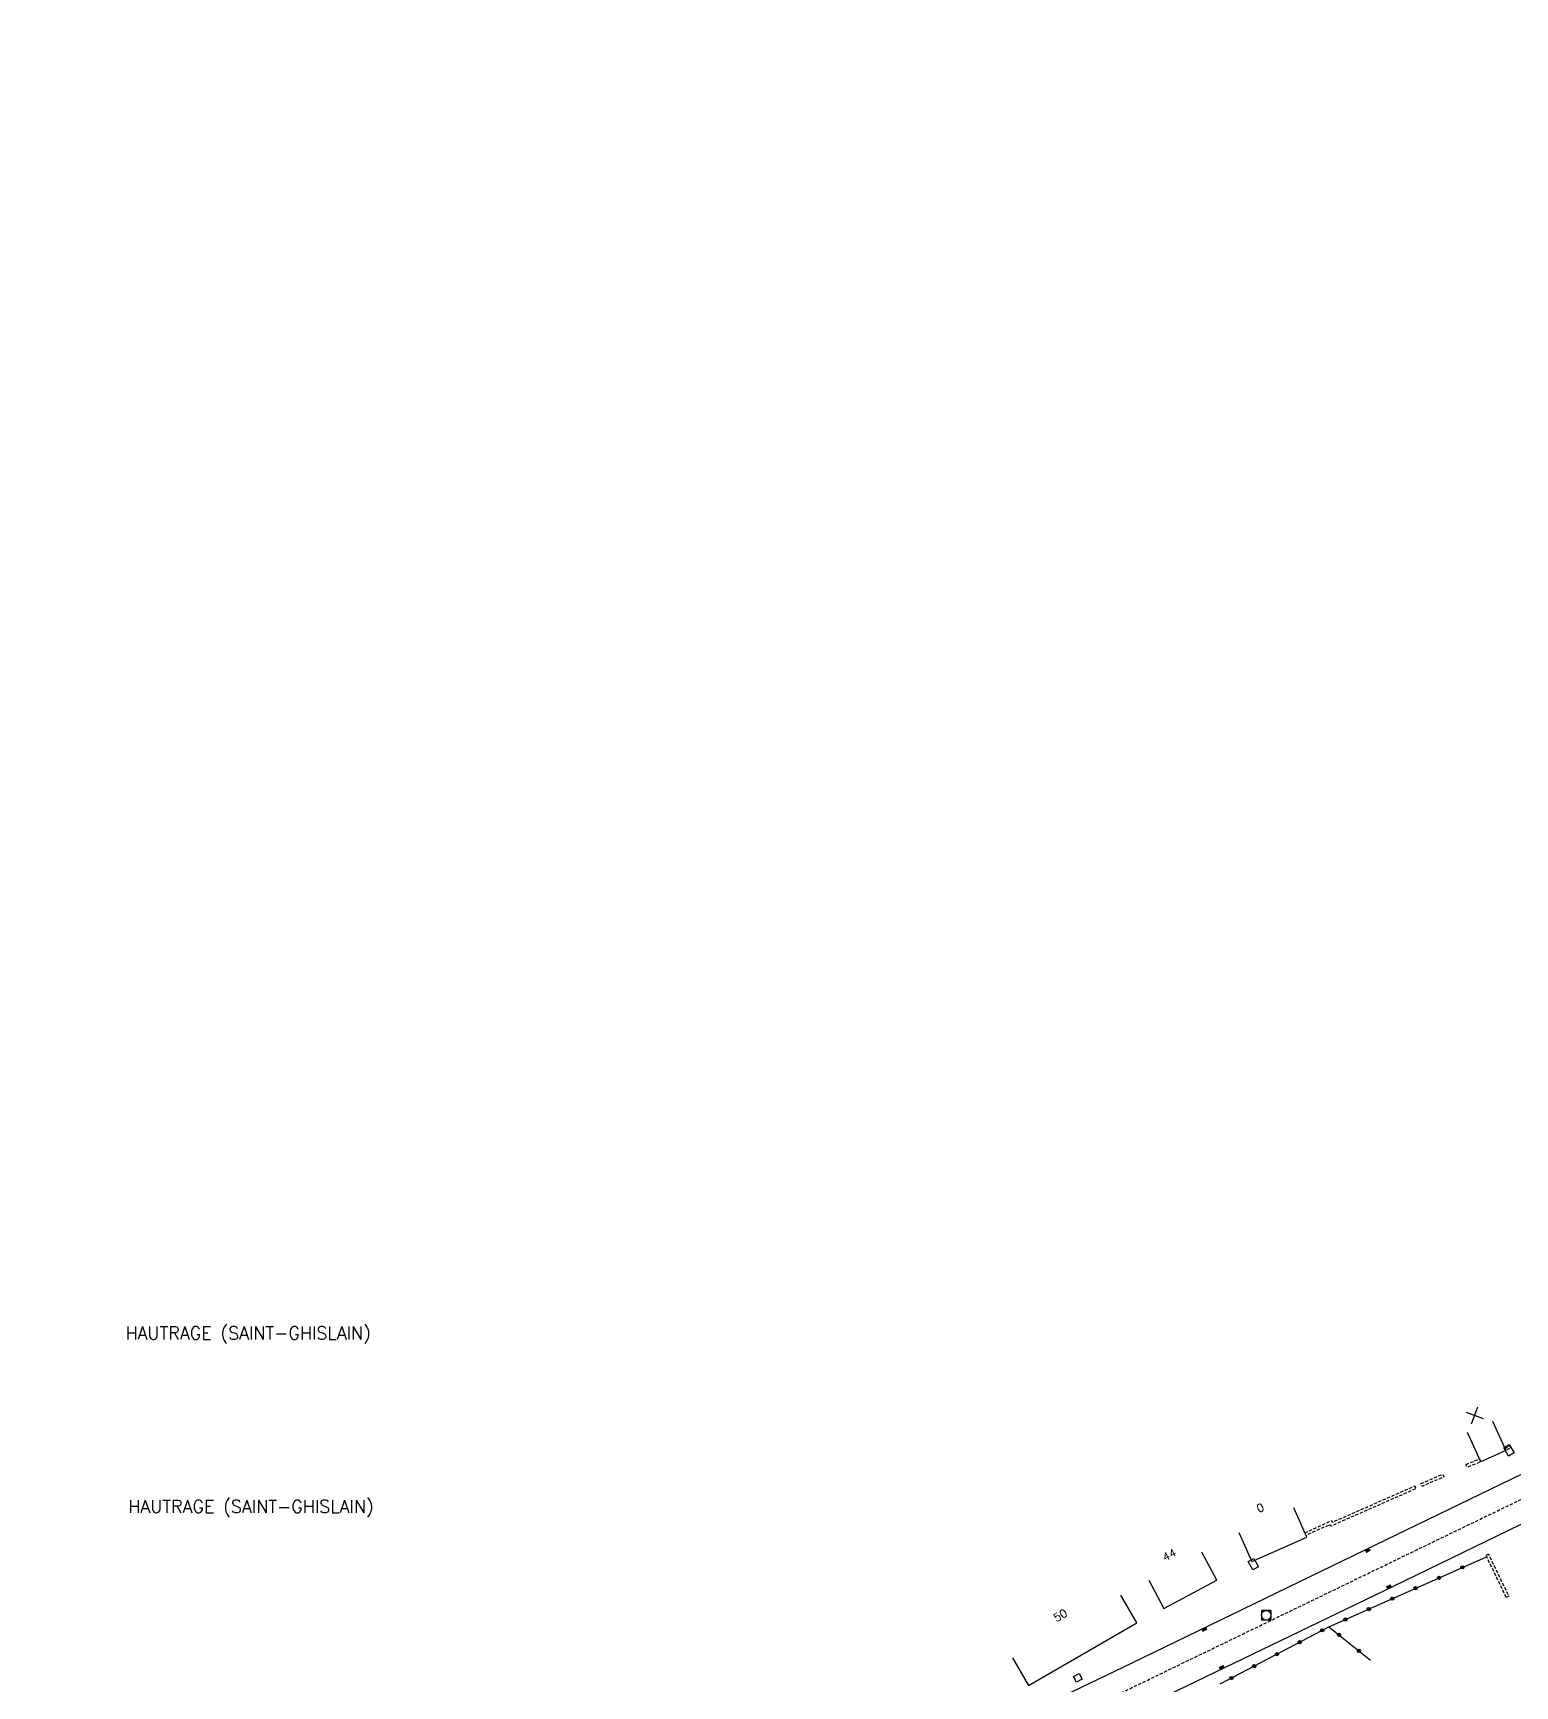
# Model space of a CAD drawing. Header units: millimetres. Extents: x 107000 to 108000, y 126999 to 128000.
# Drawn here: x 107500 to 107731.5, y 127458 to 127716.3 of the extents above; entities that cross this region are included whole.
import ezdxf
from ezdxf.enums import TextEntityAlignment as Align

# ---------------------------------------------------------------- set-up
doc = ezdxf.new("R2010")
doc.units = ezdxf.units.MM
doc.linetypes.add('DASHED', pattern=[0.75, 0.5, -0.25])
doc.layers.get('0').update_dxf_attribs({"linetype": 'CONTINUOUS'})
for name, color, linetype in [('W0001', 6, 'DASHED'), ('W0008', 7, 'CONTINUOUS'), ('W0100', 7, 'CONTINUOUS'), ('W0112', 1, 'DASHED'), ('W0322', 7, 'CONTINUOUS'), ('W0400', 7, 'CONTINUOUS'), ('W0420', 7, 'CONTINUOUS'), ('W0980', 7, 'CONTINUOUS'), ('W0991', 7, 'CONTINUOUS'), ('W1471', 7, 'CONTINUOUS')]:
    doc.layers.add(name, color=color, linetype=linetype)
doc.styles.get("Standard").update_dxf_attribs({"font": 'romans.shx', "width": 0.85})

# ---------------------------------------------------------------- blocks, each defined once
blk = doc.blocks.new('T1471')
at = {"color": 0, "linetype": 'Continuous', "flags": 128}
blk.add_lwpolyline([(-0.75, -0.5), (-0.75, 0.5), (0.75, 0.5), (0.75, -0.5), (-0.75, -0.5)], dxfattribs=at)
blk = doc.blocks.new('t112o')
at = {"color": 0, "linetype": 'Continuous'}
for p, q in [((-0.5, 0.5), (0.5, 0.5)), ((-0.5, -0.5), (-0.5, 0.5)), ((0.5, 0.5), (0.5, -0.5)), ((0.5, -0.5), (-0.5, -0.5))]:
    blk.add_line(p, q, dxfattribs=at)
blk = doc.blocks.new('T400')
for p, q in [((-0.15, 0.3), (0.15, 0.3)), ((-0.15, -0.25), (-0.15, 0.3)), ((-0.15, 0.15), (0.15, 0.15)), ((-0.15, 0), (0.15, 0)), ((0.15, 0.3), (0.15, -0.25)), ((-0.15, -0.15), (0.15, -0.15)), ((-0.15, -0.25), (-0.15, -0.3)), ((-0.15, -0.3), (0.15, -0.3)), ((0.15, -0.3), (0.15, -0.25))]:
    blk.add_line(p, q)
blk = doc.blocks.new('T420')
for p, q in [((0.75, 0.75), (-0.75, 0.75)), ((-0.75, 0.75), (-0.75, -0.75)), ((0.75, 0.75), (0.75, -0.75)), ((0.75, -0.75), (-0.75, -0.75))]:
    blk.add_line(p, q)
blk.add_ellipse((0, 0), major_axis=(-0.53, 0.53), ratio=1, start_param=3.926991, end_param=10.210176)
blk = doc.blocks.new('t322o')
at = {"color": 0, "linetype": 'Continuous'}
for radius in [0.25, 0.15]:
    blk.add_circle((0, 0), radius, dxfattribs=at)
blk = doc.blocks.new('t991o')
at = {"color": 0, "linetype": 'Continuous'}
for p, q in [((-1, 1), (1, -1)), ((-1, -1), (1, 1))]:
    blk.add_line(p, q, dxfattribs=at)

msp = doc.modelspace()

# ---------------------------------------------------------------- linework, layer by layer
at = {"layer": 'W0001', "flags": 128}
msp.add_lwpolyline([(107000, 127089.04), (107003.49, 127090.61), (107006.14, 127092.18), (107008.36, 127093.73), (107010.32, 127095.02), (107025.43, 127107), (107037.6, 127116.58), (107066.4, 127139.08), (107088.06, 127156.08), (107094.78, 127162.19), (107099.38, 127167.1), (107105.7, 127174.85), (107111.44, 127182.02), (107116.64, 127188.52), (107122.25, 127195.21), (107131.72, 127207.17), (107135.09, 127211.4), (107138.56, 127215.46), (107142.88, 127219.18), (107148.61, 127222.06), (107154.91, 127223.92), (107164.3, 127226.43), (107174.45, 127229.14), (107184.03, 127231.95), (107260.27, 127252.71), (107315.94, 127271.2), (107330.12, 127276.12), (107335.89, 127277.72), (107341.63, 127277.36), (107350.74, 127277.39), (107353.27, 127279.17), (107361.16, 127284.73), (107369.51, 127291.14), (107383.85, 127301.83), (107403.45, 127315.83), (107426.06, 127331.88), (107439.48, 127340.56), (107452.49, 127347.3), (107463.11, 127351.91), (107474.86, 127356.01), (107495.18, 127361.96), (107524.23, 127370.49), (107535.13, 127374.16), (107545.48, 127378.4), (107556.57, 127384.39), (107566.51, 127390.87), (107574.63, 127396.86), (107587.27, 127406.56), (107606.75, 127421.33), (107616.21, 127428.32), (107628.75, 127436.48), (107637.53, 127441.21), (107649.35, 127446.94), (107667.55, 127455.74), (107693.78, 127468.43), (107721.15, 127481.68), (107737.6, 127489.63), (107752.86, 127497.12), (107759.97, 127501.4), (107764.49, 127504.58), (107772.4, 127511.35), (107782.05, 127521.92), (107812.16, 127555.37), (107829.33, 127574.66), (107834.96, 127581.75), (107841.86, 127591.66), (107847.67, 127601.53), (107852.76, 127611.48), (107858.53, 127625.36), (107862.3, 127636.75), (107868.74, 127659.49), (107884.13, 127716.25)], dxfattribs=at)
at = {"layer": 'W0008', "flags": 128}
for points in [[(107654.5, 127453.33), (107671.73, 127461.63), (107708.13, 127479.27), (107732.65, 127491.16)], [(107670.01, 127453.05), (107712.54, 127473.62), (107734.21, 127484.09)]]:
    msp.add_lwpolyline(points, dxfattribs=at)
at = {"layer": 'W0100', "flags": 128}
for points in [[(107727.99, 127499.35), (107730.07, 127494.8), (107726.17, 127493.03), (107724.1, 127497.58)], [(107688.38, 127482), (107690.43, 127477.43), (107699, 127481.27), (107696.96, 127485.84)], [(107674.34, 127474.54), (107676.68, 127470.12), (107684.96, 127474.51), (107682.62, 127478.93)], [(107653.02, 127462.41), (107655.53, 127458.08), (107672.45, 127467.88), (107669.95, 127472.21)]]:
    msp.add_lwpolyline(points, dxfattribs=at)
at = {"layer": 'W0112', "flags": 128}
for points in [[(107729.91, 127495.12), (107730.73, 127495.52), (107730.88, 127495.2), (107730.07, 127494.8)], [(107723.87, 127492.62), (107726, 127493.49), (107726.19, 127493.03), (107724.06, 127492.16)], [(107716.82, 127489.61), (107720.21, 127491.09), (107720.39, 127490.67), (107717, 127489.19)], [(107730.16, 127471.84), (107726.98, 127478.43), (107727.37, 127478.62), (107730.55, 127472.03)]]:
    msp.add_lwpolyline(points, close=True, dxfattribs=at)
msp.add_lwpolyline([(107698.7, 127481.94), (107702.84, 127483.83), (107702.96, 127483.57), (107715.86, 127489.25), (107716.05, 127488.83), (107702.73, 127482.96), (107702.61, 127483.21), (107698.89, 127481.52)], dxfattribs=at)
at = {"layer": 'W0322', "flags": 128}
for points in [[(107685.47, 127458.32), (107702.46, 127467.24), (107726.94, 127478.15)], [(107702.46, 127467.24), (107708.96, 127462.02)]]:
    msp.add_lwpolyline(points, dxfattribs=at)

# ---------------------------------------------------------------- block references
at = {"layer": 'W0112', "rotation": 27.65223598558276}
msp.add_blockref('t112o', (107663.22, 127459.29), dxfattribs=at)
at = {"layer": 'W0322'}
for p, rotation in [((107723.3, 127476.53), 24.02012225498629), ((107715.99, 127473.27), 24.02012225498629), ((107719.64, 127474.9), 24.02012225498629), ((107712.34, 127471.64), 24.02012225498629), ((107705.03, 127468.38), 24.02012225498629), ((107708.68, 127470.01), 24.02012225498629), ((107701.41, 127466.69), 27.71164236196782), ((107704.02, 127465.99), 321.2401780956029), ((107694.33, 127462.97), 27.71164236196782), ((107697.87, 127464.83), 27.71164236196782), ((107707.14, 127463.48), 321.2401780956029), ((107690.78, 127461.11), 27.71164236196782), ((107687.24, 127459.25), 27.71164236196782)]:
    msp.add_blockref('t322o', p, dxfattribs=dict(at, rotation=rotation))
at = {"layer": 'W0400'}
for p, rotation in [((107708.52, 127479.16), 295.855703719599), ((107711.82, 127473.52), 115.812410404926), ((107682.97, 127466.81), 295.8571754307049), ((107685.7, 127460.92), 115.8124104042937)]:
    msp.add_blockref('T400', p, dxfattribs=dict(at, rotation=rotation))
at = {"layer": 'W0420'}
msp.add_blockref('T420', (107692.65, 127469.04), dxfattribs=at)
at = {"layer": 'W0991', "rotation": 24.50880217770926}
msp.add_blockref('t991o', (107725.22, 127500.28), dxfattribs=at)
at = {"layer": 'W1471'}
for p, rotation in [((107730.57, 127494.82), 299.6763469658954), ((107690.64, 127477.03), 298.0506512359481)]:
    msp.add_blockref('T1471', p, dxfattribs=dict(at, rotation=rotation))

# ---------------------------------------------------------------- texts
at = {"layer": 'W0980'}
for p in [(107533.6, 127513.01), (107534.04, 127485.91)]:
    msp.add_text('HAUTRAGE (SAINT-GHISLAIN)', height=2, dxfattribs=at).set_placement(p, align=Align.MIDDLE)
at = {"layer": 'W0991'}
for s, rotation, p in [('0', 22.611, (107691.73, 127485.83)), ('44', 27.9215, (107677.54, 127478.5)), ('50', 30.06, (107660.49, 127469.04))]:
    msp.add_text(s, height=1.25, rotation=rotation, dxfattribs=at).set_placement(p, align=Align.MIDDLE)

doc.saveas('drawing.dxf')
